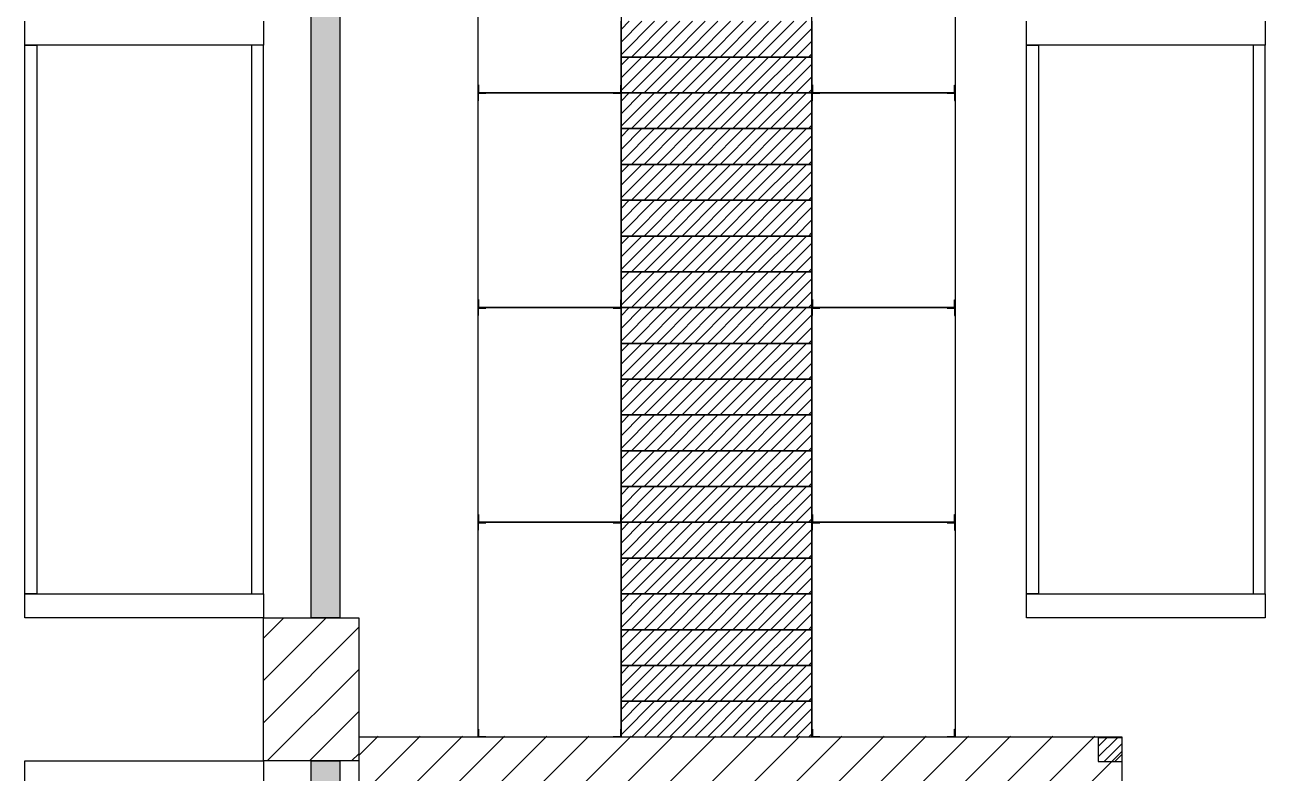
# Model space of a CAD drawing. Header units: millimetres. Extents: x 111.4 to 201.3, y 71.6 to 170.2.
# Drawn here: x 173.66 to 178.86, y 91.77 to 94.9 of the extents above; entities that cross this region are included whole.
import ezdxf

# ---------------------------------------------------------------- set-up
doc = ezdxf.new("R2010")
doc.units = ezdxf.units.MM
doc.layers.add('CIVIL-ARQ', color=8, linetype='Continuous')

msp = doc.modelspace()

# ---------------------------------------------------------------- hatches: boundary and pattern name
at = {"layer": 'CIVIL-ARQ'}
msp.add_hatch(color=256, dxfattribs=at).paths.add_polyline_path([(174.856796, 92.419852), (174.856796, 111.819852), (174.976796, 111.819852), (174.976796, 92.419852)])
h = msp.add_hatch(dxfattribs=at)
h.set_pattern_fill('ANSI31', color=256, style=0)
h.set_pattern_definition([(45, (-2367.30773, -1203.18489), (-0.0883883476, 0.0883883476), [])])
h.paths.add_polyline_path([(178.25676, 90.17404), (178.256796, 91.92404), (175.056796, 91.92404), (175.056796, 90.17404), (177.256796, 90.17404)])
h = msp.add_hatch(dxfattribs=at)
h.set_pattern_fill('ANSI31', color=256, scale=0.25, style=0)
h.set_pattern_definition([(45, (-2367.305038, -1206.28904), (-0.0220970869, 0.0220970869), [])])
edge = h.paths.add_edge_path()
edge.add_line((178.256796, 91.917164), (178.156796, 91.917164))
edge.add_line((178.156796, 91.917164), (178.156796, 91.817164))
edge.add_line((178.156796, 91.817164), (178.256796, 91.817164))
edge.add_line((178.256796, 91.817164), (178.256796, 91.919852))
edge.add_line((178.256796, 91.919852), (178.256796, 91.919852))
h = msp.add_hatch(color=256, dxfattribs=at)
h.paths.add_polyline_path([(174.856796, 83.109852), (174.976796, 83.109852), (174.976796, 91.819852), (174.856796, 91.819852)])
h.paths.add_polyline_path([(174.976796, 83.109852), (174.856796, 83.109852), (174.856796, 82.419852), (174.976796, 82.419852)])

# ---------------------------------------------------------------- linework, layer by layer
for p, q in [((174.856796, 92.419852), (174.856796, 111.819852)), ((174.976796, 111.819852), (174.976796, 92.419852)), ((173.656796, 94.819852), (173.656796, 94.919852)), ((174.656796, 94.919852), (174.656796, 94.819852)), ((176.156796, 94.769852), (176.156796, 94.919852)), ((176.156796, 94.88556), (176.191088, 94.919852)), ((176.156796, 94.832527), (176.244121, 94.919852)), ((176.156796, 94.779494), (176.297154, 94.919852)), ((176.200187, 94.769852), (176.350187, 94.919852)), ((176.25322, 94.769852), (176.40322, 94.919852)), ((176.306253, 94.769852), (176.456253, 94.919852)), ((176.359286, 94.769852), (176.509286, 94.919852)), ((176.412319, 94.769852), (176.562319, 94.919852)), ((176.465352, 94.769852), (176.615352, 94.919852)), ((176.518385, 94.769852), (176.668385, 94.919852)), ((176.571418, 94.769852), (176.721418, 94.919852)), ((176.624451, 94.769852), (176.774451, 94.919852)), ((176.677484, 94.769852), (176.827484, 94.919852)), ((176.730517, 94.769852), (176.880517, 94.919852)), ((176.78355, 94.769852), (176.93355, 94.919852)), ((176.956796, 94.919852), (176.956796, 94.769852)), ((177.856795, 94.819852), (177.856795, 94.919852)), ((178.856795, 94.919852), (178.856795, 94.819852)), ((176.836583, 94.769852), (176.956796, 94.890065)), ((174.656796, 94.819852), (173.656796, 94.819852)), ((173.656796, 92.519852), (173.656796, 94.819852)), ((173.656796, 94.819852), (173.706796, 94.819852)), ((173.706796, 94.819852), (173.706796, 92.519852)), ((174.606796, 94.819852), (174.606796, 92.519852)), ((174.656796, 94.819852), (174.606796, 94.819852)), ((174.656796, 92.519852), (174.656796, 94.819852)), ((176.889616, 94.769852), (176.956796, 94.837032)), ((178.856795, 94.819852), (177.856795, 94.819852)), ((177.856795, 92.519852), (177.856795, 94.819852)), ((177.856795, 94.819852), (177.906795, 94.819852)), ((177.906795, 94.819852), (177.906795, 92.519852)), ((178.806795, 94.819852), (178.806795, 92.519852)), ((178.856795, 94.819852), (178.806795, 94.819852)), ((178.856795, 92.519852), (178.856795, 94.819852)), ((176.156796, 94.619852), (176.156796, 94.769852)), ((176.156796, 94.769852), (176.956796, 94.769852)), ((176.156796, 94.73556), (176.191088, 94.769852)), ((176.156796, 94.682527), (176.244121, 94.769852)), ((176.156796, 94.629494), (176.297154, 94.769852)), ((176.956796, 94.769852), (176.156796, 94.769852)), ((176.156796, 94.769852), (176.156796, 94.769852)), ((176.200187, 94.619852), (176.350187, 94.769852)), ((176.25322, 94.619852), (176.40322, 94.769852)), ((176.306253, 94.619852), (176.456253, 94.769852)), ((176.359286, 94.619852), (176.509286, 94.769852)), ((176.412319, 94.619852), (176.562319, 94.769852)), ((176.465352, 94.619852), (176.615352, 94.769852)), ((176.518385, 94.619852), (176.668385, 94.769852)), ((176.571418, 94.619852), (176.721418, 94.769852)), ((176.624451, 94.619852), (176.774451, 94.769852)), ((176.677484, 94.619852), (176.827484, 94.769852)), ((176.730517, 94.619852), (176.880517, 94.769852)), ((176.78355, 94.619852), (176.93355, 94.769852)), ((176.942649, 94.769852), (176.956796, 94.783999)), ((176.956796, 94.769852), (176.956796, 94.619852)), ((176.836583, 94.619852), (176.956796, 94.740065)), ((176.889616, 94.619852), (176.956796, 94.687032)), ((176.156796, 94.469852), (176.156796, 94.619852)), ((176.156796, 94.619852), (176.956796, 94.619852)), ((176.156796, 94.58556), (176.191088, 94.619852)), ((176.156796, 94.532527), (176.244121, 94.619852)), ((176.156796, 94.479494), (176.297154, 94.619852)), ((176.956796, 94.619852), (176.156796, 94.619852)), ((176.156796, 94.619852), (176.156796, 94.619852)), ((176.200187, 94.469852), (176.350187, 94.619852)), ((176.25322, 94.469852), (176.40322, 94.619852)), ((176.306253, 94.469852), (176.456253, 94.619852)), ((176.359286, 94.469852), (176.509286, 94.619852)), ((176.412319, 94.469852), (176.562319, 94.619852)), ((176.465352, 94.469852), (176.615352, 94.619852)), ((176.518385, 94.469852), (176.668385, 94.619852)), ((176.571418, 94.469852), (176.721418, 94.619852)), ((176.624451, 94.469852), (176.774451, 94.619852)), ((176.677484, 94.469852), (176.827484, 94.619852)), ((176.730517, 94.469852), (176.880517, 94.619852)), ((176.78355, 94.469852), (176.93355, 94.619852)), ((176.836583, 94.469852), (176.956796, 94.590065)), ((176.942649, 94.619852), (176.956796, 94.633999)), ((176.956796, 94.619852), (176.956796, 94.469852)), ((176.889616, 94.469852), (176.956796, 94.537032)), ((176.942649, 94.469852), (176.956796, 94.483999)), ((176.156796, 94.319852), (176.156796, 94.469852)), ((176.156796, 94.469852), (176.956796, 94.469852)), ((176.156796, 94.43556), (176.191088, 94.469852)), ((176.156796, 94.382527), (176.244121, 94.469852)), ((176.156796, 94.329494), (176.297154, 94.469852)), ((176.956796, 94.469852), (176.156796, 94.469852)), ((176.156796, 94.469852), (176.156796, 94.469852)), ((176.200187, 94.319852), (176.350187, 94.469852)), ((176.25322, 94.319852), (176.40322, 94.469852)), ((176.306253, 94.319852), (176.456253, 94.469852)), ((176.359286, 94.319852), (176.509286, 94.469852)), ((176.412319, 94.319852), (176.562319, 94.469852)), ((176.465352, 94.319852), (176.615352, 94.469852)), ((176.518385, 94.319852), (176.668385, 94.469852)), ((176.571418, 94.319852), (176.721418, 94.469852)), ((176.624451, 94.319852), (176.774451, 94.469852)), ((176.677484, 94.319852), (176.827484, 94.469852)), ((176.730517, 94.319852), (176.880517, 94.469852)), ((176.78355, 94.319852), (176.93355, 94.469852)), ((176.836583, 94.319852), (176.956796, 94.440065)), ((176.956796, 94.469852), (176.956796, 94.319852)), ((176.889616, 94.319852), (176.956796, 94.387032)), ((176.942649, 94.319852), (176.956796, 94.333999)), ((176.156796, 94.169852), (176.156796, 94.319852)), ((176.156796, 94.319852), (176.956796, 94.319852)), ((176.156796, 94.28556), (176.191088, 94.319852)), ((176.156796, 94.232527), (176.244121, 94.319852)), ((176.156796, 94.179494), (176.297154, 94.319852)), ((176.956796, 94.319852), (176.156796, 94.319852)), ((176.156796, 94.319852), (176.156796, 94.319852)), ((176.200187, 94.169852), (176.350187, 94.319852)), ((176.25322, 94.169852), (176.40322, 94.319852)), ((176.306253, 94.169852), (176.456253, 94.319852)), ((176.359286, 94.169852), (176.509286, 94.319852)), ((176.412319, 94.169852), (176.562319, 94.319852)), ((176.465352, 94.169852), (176.615352, 94.319852)), ((176.518385, 94.169852), (176.668385, 94.319852)), ((176.571418, 94.169852), (176.721418, 94.319852)), ((176.624451, 94.169852), (176.774451, 94.319852)), ((176.677484, 94.169852), (176.827484, 94.319852)), ((176.730517, 94.169852), (176.880517, 94.319852)), ((176.78355, 94.169852), (176.93355, 94.319852)), ((176.836583, 94.169852), (176.956796, 94.290065)), ((176.956796, 94.319852), (176.956796, 94.169852)), ((176.889616, 94.169852), (176.956796, 94.237032)), ((176.942649, 94.169852), (176.956796, 94.183999)), ((176.156796, 94.019852), (176.156796, 94.169852)), ((176.156796, 94.169852), (176.956796, 94.169852)), ((176.156796, 94.13556), (176.191088, 94.169852)), ((176.156796, 94.082527), (176.244121, 94.169852)), ((176.156796, 94.029494), (176.297154, 94.169852)), ((176.956796, 94.169852), (176.156796, 94.169852)), ((176.156796, 94.169852), (176.156796, 94.169852)), ((176.200187, 94.019852), (176.350187, 94.169852)), ((176.25322, 94.019852), (176.40322, 94.169852)), ((176.306253, 94.019852), (176.456253, 94.169852)), ((176.359286, 94.019852), (176.509286, 94.169852)), ((176.412319, 94.019852), (176.562319, 94.169852)), ((176.465352, 94.019852), (176.615352, 94.169852)), ((176.518385, 94.019852), (176.668385, 94.169852)), ((176.571418, 94.019852), (176.721418, 94.169852)), ((176.624451, 94.019852), (176.774451, 94.169852)), ((176.677484, 94.019852), (176.827484, 94.169852)), ((176.730517, 94.019852), (176.880517, 94.169852)), ((176.78355, 94.019852), (176.93355, 94.169852)), ((176.836583, 94.019852), (176.956796, 94.140065)), ((176.956796, 94.169852), (176.956796, 94.019852)), ((176.889616, 94.019852), (176.956796, 94.087032)), ((176.156796, 93.869852), (176.156796, 94.019852)), ((176.156796, 94.019852), (176.956796, 94.019852)), ((176.156796, 93.98556), (176.191088, 94.019852)), ((176.156796, 93.932527), (176.244121, 94.019852)), ((176.156796, 93.879494), (176.297154, 94.019852)), ((176.956796, 94.019852), (176.156796, 94.019852)), ((176.156796, 94.019852), (176.156796, 94.019852)), ((176.200187, 93.869852), (176.350187, 94.019852)), ((176.25322, 93.869852), (176.40322, 94.019852)), ((176.306253, 93.869852), (176.456253, 94.019852)), ((176.359286, 93.869852), (176.509286, 94.019852)), ((176.412319, 93.869852), (176.562319, 94.019852)), ((176.465352, 93.869852), (176.615352, 94.019852)), ((176.518385, 93.869852), (176.668385, 94.019852)), ((176.571418, 93.869852), (176.721418, 94.019852)), ((176.624451, 93.869852), (176.774451, 94.019852)), ((176.677484, 93.869852), (176.827484, 94.019852)), ((176.730517, 93.869852), (176.880517, 94.019852)), ((176.78355, 93.869852), (176.93355, 94.019852)), ((176.942649, 94.019852), (176.956796, 94.033999)), ((176.956796, 94.019852), (176.956796, 93.869852)), ((176.836583, 93.869852), (176.956796, 93.990065)), ((176.889616, 93.869852), (176.956796, 93.937032)), ((176.156796, 93.719852), (176.156796, 93.869852)), ((176.156796, 93.869852), (176.956796, 93.869852)), ((176.156796, 93.83556), (176.191088, 93.869852)), ((176.156796, 93.782527), (176.244121, 93.869852)), ((176.156796, 93.729494), (176.297154, 93.869852)), ((176.956796, 93.869852), (176.156796, 93.869852)), ((176.156796, 93.869852), (176.156796, 93.869852)), ((176.200187, 93.719852), (176.350187, 93.869852)), ((176.25322, 93.719852), (176.40322, 93.869852)), ((176.306253, 93.719852), (176.456253, 93.869852)), ((176.359286, 93.719852), (176.509286, 93.869852)), ((176.412319, 93.719852), (176.562319, 93.869852)), ((176.465352, 93.719852), (176.615352, 93.869852)), ((176.518385, 93.719852), (176.668385, 93.869852)), ((176.571418, 93.719852), (176.721418, 93.869852)), ((176.624451, 93.719852), (176.774451, 93.869852)), ((176.677484, 93.719852), (176.827484, 93.869852)), ((176.730517, 93.719852), (176.880517, 93.869852)), ((176.78355, 93.719852), (176.93355, 93.869852)), ((176.942649, 93.869852), (176.956796, 93.883999)), ((176.956796, 93.869852), (176.956796, 93.719852)), ((176.836583, 93.719852), (176.956796, 93.840065)), ((176.889616, 93.719852), (176.956796, 93.787032)), ((176.156796, 93.569852), (176.156796, 93.719852)), ((176.156796, 93.719852), (176.956796, 93.719852)), ((176.156796, 93.68556), (176.191088, 93.719852)), ((176.156796, 93.632527), (176.244121, 93.719852)), ((176.156796, 93.579494), (176.297154, 93.719852)), ((176.956796, 93.719852), (176.156796, 93.719852)), ((176.156796, 93.719852), (176.156796, 93.719852)), ((176.200187, 93.569852), (176.350187, 93.719852)), ((176.25322, 93.569852), (176.40322, 93.719852)), ((176.306253, 93.569852), (176.456253, 93.719852)), ((176.359286, 93.569852), (176.509286, 93.719852)), ((176.412319, 93.569852), (176.562319, 93.719852)), ((176.465352, 93.569852), (176.615352, 93.719852)), ((176.518385, 93.569852), (176.668385, 93.719852)), ((176.571418, 93.569852), (176.721418, 93.719852)), ((176.624451, 93.569852), (176.774451, 93.719852)), ((176.677484, 93.569852), (176.827484, 93.719852)), ((176.730517, 93.569852), (176.880517, 93.719852)), ((176.78355, 93.569852), (176.93355, 93.719852)), ((176.942649, 93.719852), (176.956796, 93.733999)), ((176.956796, 93.719852), (176.956796, 93.569852)), ((176.836583, 93.569852), (176.956796, 93.690065)), ((176.889616, 93.569852), (176.956796, 93.637032)), ((176.156796, 93.419852), (176.156796, 93.569852)), ((176.156796, 93.569852), (176.956796, 93.569852)), ((176.156796, 93.53556), (176.191088, 93.569852)), ((176.156796, 93.482527), (176.244121, 93.569852)), ((176.156796, 93.429494), (176.297154, 93.569852)), ((176.956796, 93.569852), (176.156796, 93.569852)), ((176.156796, 93.569852), (176.156796, 93.569852)), ((176.200187, 93.419852), (176.350187, 93.569852)), ((176.25322, 93.419852), (176.40322, 93.569852)), ((176.306253, 93.419852), (176.456253, 93.569852)), ((176.359286, 93.419852), (176.509286, 93.569852)), ((176.412319, 93.419852), (176.562319, 93.569852)), ((176.465352, 93.419852), (176.615352, 93.569852)), ((176.518385, 93.419852), (176.668385, 93.569852)), ((176.571418, 93.419852), (176.721418, 93.569852)), ((176.624451, 93.419852), (176.774451, 93.569852)), ((176.677484, 93.419852), (176.827484, 93.569852)), ((176.730517, 93.419852), (176.880517, 93.569852)), ((176.78355, 93.419852), (176.93355, 93.569852)), ((176.942649, 93.569852), (176.956796, 93.583999)), ((176.956796, 93.569852), (176.956796, 93.419852)), ((176.836583, 93.419852), (176.956796, 93.540065)), ((176.889616, 93.419852), (176.956796, 93.487032)), ((176.156796, 93.269852), (176.156796, 93.419852)), ((176.156796, 93.419852), (176.956796, 93.419852)), ((176.156796, 93.38556), (176.191088, 93.419852)), ((176.156796, 93.332527), (176.244121, 93.419852)), ((176.156796, 93.279494), (176.297154, 93.419852)), ((176.956796, 93.419852), (176.156796, 93.419852)), ((176.156796, 93.419852), (176.156796, 93.419852)), ((176.200187, 93.269852), (176.350187, 93.419852)), ((176.25322, 93.269852), (176.40322, 93.419852)), ((176.306253, 93.269852), (176.456253, 93.419852)), ((176.359286, 93.269852), (176.509286, 93.419852)), ((176.412319, 93.269852), (176.562319, 93.419852)), ((176.465352, 93.269852), (176.615352, 93.419852)), ((176.518385, 93.269852), (176.668385, 93.419852)), ((176.571418, 93.269852), (176.721418, 93.419852)), ((176.624451, 93.269852), (176.774451, 93.419852)), ((176.677484, 93.269852), (176.827484, 93.419852)), ((176.730517, 93.269852), (176.880517, 93.419852)), ((176.78355, 93.269852), (176.93355, 93.419852)), ((176.942649, 93.419852), (176.956796, 93.433999)), ((176.956796, 93.419852), (176.956796, 93.269852)), ((176.836583, 93.269852), (176.956796, 93.390065)), ((176.889616, 93.269852), (176.956796, 93.337032)), ((176.156796, 93.119852), (176.156796, 93.269852)), ((176.156796, 93.269852), (176.956796, 93.269852)), ((176.156796, 93.23556), (176.191088, 93.269852)), ((176.156796, 93.182527), (176.244121, 93.269852)), ((176.156796, 93.129494), (176.297154, 93.269852)), ((176.956796, 93.269852), (176.156796, 93.269852)), ((176.156796, 93.269852), (176.156796, 93.269852)), ((176.200187, 93.119852), (176.350187, 93.269852)), ((176.25322, 93.119852), (176.40322, 93.269852)), ((176.306253, 93.119852), (176.456253, 93.269852)), ((176.359286, 93.119852), (176.509286, 93.269852)), ((176.412319, 93.119852), (176.562319, 93.269852)), ((176.465352, 93.119852), (176.615352, 93.269852)), ((176.518385, 93.119852), (176.668385, 93.269852)), ((176.571418, 93.119852), (176.721418, 93.269852)), ((176.624451, 93.119852), (176.774451, 93.269852)), ((176.677484, 93.119852), (176.827484, 93.269852)), ((176.730517, 93.119852), (176.880517, 93.269852)), ((176.78355, 93.119852), (176.93355, 93.269852)), ((176.836583, 93.119852), (176.956796, 93.240065)), ((176.942649, 93.269852), (176.956796, 93.283999)), ((176.956796, 93.269852), (176.956796, 93.119852)), ((176.889616, 93.119852), (176.956796, 93.187032)), ((176.942649, 93.119852), (176.956796, 93.133999)), ((176.156796, 92.969852), (176.156796, 93.119852)), ((176.156796, 93.119852), (176.956796, 93.119852)), ((176.156796, 93.08556), (176.191088, 93.119852)), ((176.156796, 93.032527), (176.244121, 93.119852)), ((176.156796, 92.979494), (176.297154, 93.119852)), ((176.956796, 93.119852), (176.156796, 93.119852)), ((176.156796, 93.119852), (176.156796, 93.119852)), ((176.200187, 92.969852), (176.350187, 93.119852)), ((176.25322, 92.969852), (176.40322, 93.119852)), ((176.306253, 92.969852), (176.456253, 93.119852)), ((176.359286, 92.969852), (176.509286, 93.119852)), ((176.412319, 92.969852), (176.562319, 93.119852)), ((176.465352, 92.969852), (176.615352, 93.119852)), ((176.518385, 92.969852), (176.668385, 93.119852)), ((176.571418, 92.969852), (176.721418, 93.119852)), ((176.624451, 92.969852), (176.774451, 93.119852)), ((176.677484, 92.969852), (176.827484, 93.119852)), ((176.730517, 92.969852), (176.880517, 93.119852)), ((176.78355, 92.969852), (176.93355, 93.119852)), ((176.836583, 92.969852), (176.956796, 93.090065)), ((176.956796, 93.119852), (176.956796, 92.969852)), ((176.889616, 92.969852), (176.956796, 93.037032)), ((176.942649, 92.969852), (176.956796, 92.983999)), ((176.156796, 92.819852), (176.156796, 92.969852)), ((176.156796, 92.969852), (176.956796, 92.969852)), ((176.156796, 92.93556), (176.191088, 92.969852)), ((176.156796, 92.882527), (176.244121, 92.969852)), ((176.156796, 92.829494), (176.297154, 92.969852)), ((176.956796, 92.969852), (176.156796, 92.969852)), ((176.156796, 92.969852), (176.156796, 92.969852)), ((176.200187, 92.819852), (176.350187, 92.969852)), ((176.25322, 92.819852), (176.40322, 92.969852)), ((176.306253, 92.819852), (176.456253, 92.969852)), ((176.359286, 92.819852), (176.509286, 92.969852)), ((176.412319, 92.819852), (176.562319, 92.969852)), ((176.465352, 92.819852), (176.615352, 92.969852)), ((176.518385, 92.819852), (176.668385, 92.969852)), ((176.571418, 92.819852), (176.721418, 92.969852)), ((176.624451, 92.819852), (176.774451, 92.969852)), ((176.677484, 92.819852), (176.827484, 92.969852)), ((176.730517, 92.819852), (176.880517, 92.969852)), ((176.78355, 92.819852), (176.93355, 92.969852)), ((176.836583, 92.819852), (176.956796, 92.940065)), ((176.956796, 92.969852), (176.956796, 92.819852)), ((176.889616, 92.819852), (176.956796, 92.887032)), ((176.942649, 92.819852), (176.956796, 92.833999)), ((176.156796, 92.669852), (176.156796, 92.819852)), ((176.156796, 92.819852), (176.956796, 92.819852)), ((176.156796, 92.78556), (176.191088, 92.819852)), ((176.156796, 92.732527), (176.244121, 92.819852)), ((176.156796, 92.679494), (176.297154, 92.819852)), ((176.956796, 92.819852), (176.156796, 92.819852)), ((176.156796, 92.819852), (176.156796, 92.819852)), ((176.200187, 92.669852), (176.350187, 92.819852)), ((176.25322, 92.669852), (176.40322, 92.819852)), ((176.306253, 92.669852), (176.456253, 92.819852)), ((176.359286, 92.669852), (176.509286, 92.819852)), ((176.412319, 92.669852), (176.562319, 92.819852)), ((176.465352, 92.669852), (176.615352, 92.819852)), ((176.518385, 92.669852), (176.668385, 92.819852)), ((176.571418, 92.669852), (176.721418, 92.819852)), ((176.624451, 92.669852), (176.774451, 92.819852)), ((176.677484, 92.669852), (176.827484, 92.819852)), ((176.730517, 92.669852), (176.880517, 92.819852)), ((176.78355, 92.669852), (176.93355, 92.819852)), ((176.836583, 92.669852), (176.956796, 92.790065)), ((176.956796, 92.819852), (176.956796, 92.669852)), ((176.889616, 92.669852), (176.956796, 92.737032)), ((176.156796, 92.519852), (176.156796, 92.669852)), ((176.156796, 92.669852), (176.956796, 92.669852)), ((176.156796, 92.63556), (176.191088, 92.669852)), ((176.156796, 92.582527), (176.244121, 92.669852)), ((176.156796, 92.529494), (176.297154, 92.669852)), ((176.956796, 92.669852), (176.156796, 92.669852)), ((176.156796, 92.669852), (176.156796, 92.669852)), ((176.200187, 92.519852), (176.350187, 92.669852)), ((176.25322, 92.519852), (176.40322, 92.669852)), ((176.306253, 92.519852), (176.456253, 92.669852)), ((176.359286, 92.519852), (176.509286, 92.669852)), ((176.412319, 92.519852), (176.562319, 92.669852)), ((176.465352, 92.519852), (176.615352, 92.669852)), ((176.518385, 92.519852), (176.668385, 92.669852)), ((176.571418, 92.519852), (176.721418, 92.669852)), ((176.624451, 92.519852), (176.774451, 92.669852)), ((176.677484, 92.519852), (176.827484, 92.669852)), ((176.730517, 92.519852), (176.880517, 92.669852)), ((176.78355, 92.519852), (176.93355, 92.669852)), ((176.942649, 92.669852), (176.956796, 92.683999)), ((176.956796, 92.669852), (176.956796, 92.519852)), ((176.836583, 92.519852), (176.956796, 92.640065)), ((176.889616, 92.519852), (176.956796, 92.587032)), ((173.706796, 92.519852), (173.656796, 92.519852)), ((173.656796, 92.419852), (173.656796, 92.519852)), ((173.656796, 92.519852), (174.656796, 92.519852)), ((174.606796, 92.519852), (174.656796, 92.519852)), ((174.656796, 92.519852), (174.656796, 92.419852)), ((176.156796, 92.369852), (176.156796, 92.519852)), ((176.156796, 92.519852), (176.956796, 92.519852)), ((176.156796, 92.48556), (176.191088, 92.519852)), ((176.156796, 92.432527), (176.244121, 92.519852)), ((176.156796, 92.379494), (176.297154, 92.519852)), ((176.956796, 92.519852), (176.156796, 92.519852)), ((176.156796, 92.519852), (176.156796, 92.519852)), ((176.200187, 92.369852), (176.350187, 92.519852)), ((176.25322, 92.369852), (176.40322, 92.519852)), ((176.306253, 92.369852), (176.456253, 92.519852)), ((176.359286, 92.369852), (176.509286, 92.519852)), ((176.412319, 92.369852), (176.562319, 92.519852)), ((176.465352, 92.369852), (176.615352, 92.519852)), ((176.518385, 92.369852), (176.668385, 92.519852)), ((176.571418, 92.369852), (176.721418, 92.519852)), ((176.624451, 92.369852), (176.774451, 92.519852)), ((176.677484, 92.369852), (176.827484, 92.519852)), ((176.730517, 92.369852), (176.880517, 92.519852)), ((176.78355, 92.369852), (176.93355, 92.519852)), ((176.942649, 92.519852), (176.956796, 92.533999)), ((176.956796, 92.519852), (176.956796, 92.369852)), ((177.906795, 92.519852), (177.856795, 92.519852)), ((177.856795, 92.419852), (177.856795, 92.519852)), ((177.856795, 92.519852), (178.856795, 92.519852)), ((178.806795, 92.519852), (178.856795, 92.519852)), ((178.856795, 92.519852), (178.856795, 92.419852)), ((176.836583, 92.369852), (176.956796, 92.490065)), ((174.656796, 92.419852), (173.656796, 92.419852)), ((174.656796, 91.819852), (174.656796, 92.419852)), ((174.656796, 92.419852), (175.056796, 92.419852)), ((174.656796, 92.333779), (174.742869, 92.419852)), ((174.656796, 92.157002), (174.919646, 92.419852)), ((174.976796, 92.419852), (174.856796, 92.419852)), ((175.056796, 92.419852), (175.056796, 91.819852)), ((176.889616, 92.369852), (176.956796, 92.437032)), ((178.856795, 92.419852), (177.856795, 92.419852)), ((174.656796, 91.980225), (175.056796, 92.380225)), ((176.156796, 92.219852), (176.156796, 92.369852)), ((176.156796, 92.369852), (176.956796, 92.369852)), ((176.156796, 92.33556), (176.191088, 92.369852)), ((176.156796, 92.282527), (176.244121, 92.369852)), ((176.156796, 92.229494), (176.297154, 92.369852)), ((176.956796, 92.369852), (176.156796, 92.369852)), ((176.156796, 92.369852), (176.156796, 92.369852)), ((176.200187, 92.219852), (176.350187, 92.369852)), ((176.25322, 92.219852), (176.40322, 92.369852)), ((176.306253, 92.219852), (176.456253, 92.369852)), ((176.359286, 92.219852), (176.509286, 92.369852)), ((176.412319, 92.219852), (176.562319, 92.369852)), ((176.465352, 92.219852), (176.615352, 92.369852)), ((176.518385, 92.219852), (176.668385, 92.369852)), ((176.571418, 92.219852), (176.721418, 92.369852)), ((176.624451, 92.219852), (176.774451, 92.369852)), ((176.677484, 92.219852), (176.827484, 92.369852)), ((176.730517, 92.219852), (176.880517, 92.369852)), ((176.78355, 92.219852), (176.93355, 92.369852)), ((176.942649, 92.369852), (176.956796, 92.383999)), ((176.956796, 92.369852), (176.956796, 92.219852)), ((176.836583, 92.219852), (176.956796, 92.340065)), ((176.889616, 92.219852), (176.956796, 92.287032)), ((174.673199, 91.819852), (175.056796, 92.203449)), ((176.956796, 92.219852), (176.156796, 92.219852)), ((176.156796, 92.219852), (176.156796, 92.219852)), ((176.156796, 92.069852), (176.156796, 92.219852)), ((176.156796, 92.219852), (176.956796, 92.219852)), ((176.156796, 92.18556), (176.191088, 92.219852)), ((176.156796, 92.132527), (176.244121, 92.219852)), ((176.156796, 92.079494), (176.297154, 92.219852)), ((176.200187, 92.069852), (176.350187, 92.219852)), ((176.25322, 92.069852), (176.40322, 92.219852)), ((176.306253, 92.069852), (176.456253, 92.219852)), ((176.359286, 92.069852), (176.509286, 92.219852)), ((176.412319, 92.069852), (176.562319, 92.219852)), ((176.465352, 92.069852), (176.615352, 92.219852)), ((176.518385, 92.069852), (176.668385, 92.219852)), ((176.571418, 92.069852), (176.721418, 92.219852)), ((176.624451, 92.069852), (176.774451, 92.219852)), ((176.677484, 92.069852), (176.827484, 92.219852)), ((176.730517, 92.069852), (176.880517, 92.219852)), ((176.78355, 92.069852), (176.93355, 92.219852)), ((176.942649, 92.219852), (176.956796, 92.233999)), ((176.956796, 92.219852), (176.956796, 92.069852)), ((176.836583, 92.069852), (176.956796, 92.190065)), ((176.889616, 92.069852), (176.956796, 92.137032)), ((176.156796, 91.919852), (176.156796, 92.069852)), ((176.156796, 92.069852), (176.956796, 92.069852)), ((176.156796, 92.03556), (176.191088, 92.069852)), ((176.156796, 91.982527), (176.244121, 92.069852)), ((176.156796, 91.929494), (176.297154, 92.069852)), ((176.956796, 92.069852), (176.156796, 92.069852)), ((176.156796, 92.069852), (176.156796, 92.069852)), ((176.200187, 91.919852), (176.350187, 92.069852)), ((176.25322, 91.919852), (176.40322, 92.069852)), ((176.306253, 91.919852), (176.456253, 92.069852)), ((176.359286, 91.919852), (176.509286, 92.069852)), ((176.412319, 91.919852), (176.562319, 92.069852)), ((176.465352, 91.919852), (176.615352, 92.069852)), ((176.518385, 91.919852), (176.668385, 92.069852)), ((176.571418, 91.919852), (176.721418, 92.069852)), ((176.624451, 91.919852), (176.774451, 92.069852)), ((176.677484, 91.919852), (176.827484, 92.069852)), ((176.730517, 91.919852), (176.880517, 92.069852)), ((176.78355, 91.919852), (176.93355, 92.069852)), ((176.836583, 91.919852), (176.956796, 92.040065)), ((176.942649, 92.069852), (176.956796, 92.083999)), ((176.956796, 92.069852), (176.956796, 91.919852)), ((174.849976, 91.819852), (175.056796, 92.026672)), ((176.889616, 91.919852), (176.956796, 91.987032)), ((176.956796, 91.919852), (176.156796, 91.919852)), ((176.156796, 91.919852), (176.156796, 91.919852)), ((176.942649, 91.919852), (176.956796, 91.933999)), ((175.026752, 91.819852), (175.056796, 91.849895)), ((173.656796, 91.719852), (173.656796, 91.819852)), ((173.656796, 91.819852), (174.656796, 91.819852)), ((174.656796, 91.819852), (174.656796, 91.719852)), ((175.056796, 91.819852), (174.656796, 91.819852))]:
    msp.add_line(p, q, dxfattribs=at)
for points in [[(176.156796, 95.519852), (176.156796, 94.619852), (175.556796, 94.619852), (175.556796, 95.519852), (176.156796, 95.519852)], [(177.556796, 95.519852), (177.556796, 94.619852), (176.956796, 94.619852), (176.956796, 95.519852), (177.556796, 95.519852)], [(175.556796, 94.619852), (175.556796, 94.653352), (175.558796, 94.653352), (175.558796, 94.621852), (175.589296, 94.621852), (175.589296, 94.619852), (175.556796, 94.619852)], [(176.156796, 94.619852), (176.123296, 94.619852), (176.123296, 94.621852), (176.154796, 94.621852), (176.154796, 94.652352), (176.156796, 94.652352), (176.156796, 94.619852)], [(176.956796, 94.619852), (176.956796, 94.653352), (176.958796, 94.653352), (176.958796, 94.621852), (176.989296, 94.621852), (176.989296, 94.619852), (176.956796, 94.619852)], [(177.556796, 94.619852), (177.523296, 94.619852), (177.523296, 94.621852), (177.554796, 94.621852), (177.554796, 94.652352), (177.556796, 94.652352), (177.556796, 94.619852)], [(176.156796, 94.619852), (176.156796, 93.719852), (175.556796, 93.719852), (175.556796, 94.619852), (176.156796, 94.619852)], [(175.556796, 94.619852), (175.556796, 94.586352), (175.558796, 94.586352), (175.558796, 94.617852), (175.589296, 94.617852), (175.589296, 94.619852), (175.556796, 94.619852)], [(176.156796, 94.619852), (176.123296, 94.619852), (176.123296, 94.617852), (176.154796, 94.617852), (176.154796, 94.587352), (176.156796, 94.587352), (176.156796, 94.619852)], [(177.556796, 94.619852), (177.556796, 93.719852), (176.956796, 93.719852), (176.956796, 94.619852), (177.556796, 94.619852)], [(176.956796, 94.619852), (176.956796, 94.586352), (176.958796, 94.586352), (176.958796, 94.617852), (176.989296, 94.617852), (176.989296, 94.619852), (176.956796, 94.619852)], [(177.556796, 94.619852), (177.523296, 94.619852), (177.523296, 94.617852), (177.554796, 94.617852), (177.554796, 94.587352), (177.556796, 94.587352), (177.556796, 94.619852)], [(175.556796, 93.719852), (175.556796, 93.753352), (175.558796, 93.753352), (175.558796, 93.721852), (175.589296, 93.721852), (175.589296, 93.719852), (175.556796, 93.719852)], [(176.156796, 93.719852), (176.156796, 92.819852), (175.556796, 92.819852), (175.556796, 93.719852), (176.156796, 93.719852)], [(175.556796, 93.719852), (175.556796, 93.686352), (175.558796, 93.686352), (175.558796, 93.717852), (175.589296, 93.717852), (175.589296, 93.719852), (175.556796, 93.719852)], [(176.156796, 93.719852), (176.123296, 93.719852), (176.123296, 93.721852), (176.154796, 93.721852), (176.154796, 93.752352), (176.156796, 93.752352), (176.156796, 93.719852)], [(176.156796, 93.719852), (176.123296, 93.719852), (176.123296, 93.717852), (176.154796, 93.717852), (176.154796, 93.687352), (176.156796, 93.687352), (176.156796, 93.719852)], [(176.956796, 93.719852), (176.956796, 93.753352), (176.958796, 93.753352), (176.958796, 93.721852), (176.989296, 93.721852), (176.989296, 93.719852), (176.956796, 93.719852)], [(177.556796, 93.719852), (177.556796, 92.819852), (176.956796, 92.819852), (176.956796, 93.719852), (177.556796, 93.719852)], [(176.956796, 93.719852), (176.956796, 93.686352), (176.958796, 93.686352), (176.958796, 93.717852), (176.989296, 93.717852), (176.989296, 93.719852), (176.956796, 93.719852)], [(177.556796, 93.719852), (177.523296, 93.719852), (177.523296, 93.721852), (177.554796, 93.721852), (177.554796, 93.752352), (177.556796, 93.752352), (177.556796, 93.719852)], [(177.556796, 93.719852), (177.523296, 93.719852), (177.523296, 93.717852), (177.554796, 93.717852), (177.554796, 93.687352), (177.556796, 93.687352), (177.556796, 93.719852)], [(175.556796, 92.819852), (175.556796, 92.853352), (175.558796, 92.853352), (175.558796, 92.821852), (175.589296, 92.821852), (175.589296, 92.819852), (175.556796, 92.819852)], [(176.156796, 92.819852), (176.123296, 92.819852), (176.123296, 92.821852), (176.154796, 92.821852), (176.154796, 92.852352), (176.156796, 92.852352), (176.156796, 92.819852)], [(176.956796, 92.819852), (176.956796, 92.853352), (176.958796, 92.853352), (176.958796, 92.821852), (176.989296, 92.821852), (176.989296, 92.819852), (176.956796, 92.819852)], [(177.556796, 92.819852), (177.523296, 92.819852), (177.523296, 92.821852), (177.554796, 92.821852), (177.554796, 92.852352), (177.556796, 92.852352), (177.556796, 92.819852)], [(176.156796, 92.819852), (176.156796, 91.919852), (175.556796, 91.919852), (175.556796, 92.819852), (176.156796, 92.819852)], [(175.556796, 92.819852), (175.556796, 92.786352), (175.558796, 92.786352), (175.558796, 92.817852), (175.589296, 92.817852), (175.589296, 92.819852), (175.556796, 92.819852)], [(176.156796, 92.819852), (176.123296, 92.819852), (176.123296, 92.817852), (176.154796, 92.817852), (176.154796, 92.787352), (176.156796, 92.787352), (176.156796, 92.819852)], [(177.556796, 92.819852), (177.556796, 91.919852), (176.956796, 91.919852), (176.956796, 92.819852), (177.556796, 92.819852)], [(176.956796, 92.819852), (176.956796, 92.786352), (176.958796, 92.786352), (176.958796, 92.817852), (176.989296, 92.817852), (176.989296, 92.819852), (176.956796, 92.819852)], [(177.556796, 92.819852), (177.523296, 92.819852), (177.523296, 92.817852), (177.554796, 92.817852), (177.554796, 92.787352), (177.556796, 92.787352), (177.556796, 92.819852)], [(175.556796, 91.919852), (175.556796, 91.953352), (175.558796, 91.953352), (175.558796, 91.921852), (175.589296, 91.921852), (175.589296, 91.919852), (175.556796, 91.919852)], [(176.156796, 91.919852), (176.123296, 91.919852), (176.123296, 91.921852), (176.154796, 91.921852), (176.154796, 91.952352), (176.156796, 91.952352), (176.156796, 91.919852)], [(176.956796, 91.919852), (176.956796, 91.953352), (176.958796, 91.953352), (176.958796, 91.921852), (176.989296, 91.921852), (176.989296, 91.919852), (176.956796, 91.919852)], [(177.556796, 91.919852), (177.523296, 91.919852), (177.523296, 91.921852), (177.554796, 91.921852), (177.554796, 91.952352), (177.556796, 91.952352), (177.556796, 91.919852)], [(178.25676, 90.169852), (178.256796, 91.919852), (175.056796, 91.919852), (175.056796, 90.169852), (177.256796, 90.169852), (177.256796, 90.169852), (178.25676, 90.169852)], [(178.256796, 91.917164), (178.156796, 91.917164), (178.156796, 91.817164), (178.256796, 91.817164), (178.256796, 91.919852), (178.256796, 91.919852)], [(174.856796, 82.419852), (174.856796, 91.819852), (174.976796, 91.819852), (174.976796, 82.419852), (174.856796, 82.419852)]]:
    msp.add_lwpolyline(points, dxfattribs=at)

doc.saveas('drawing.dxf')
